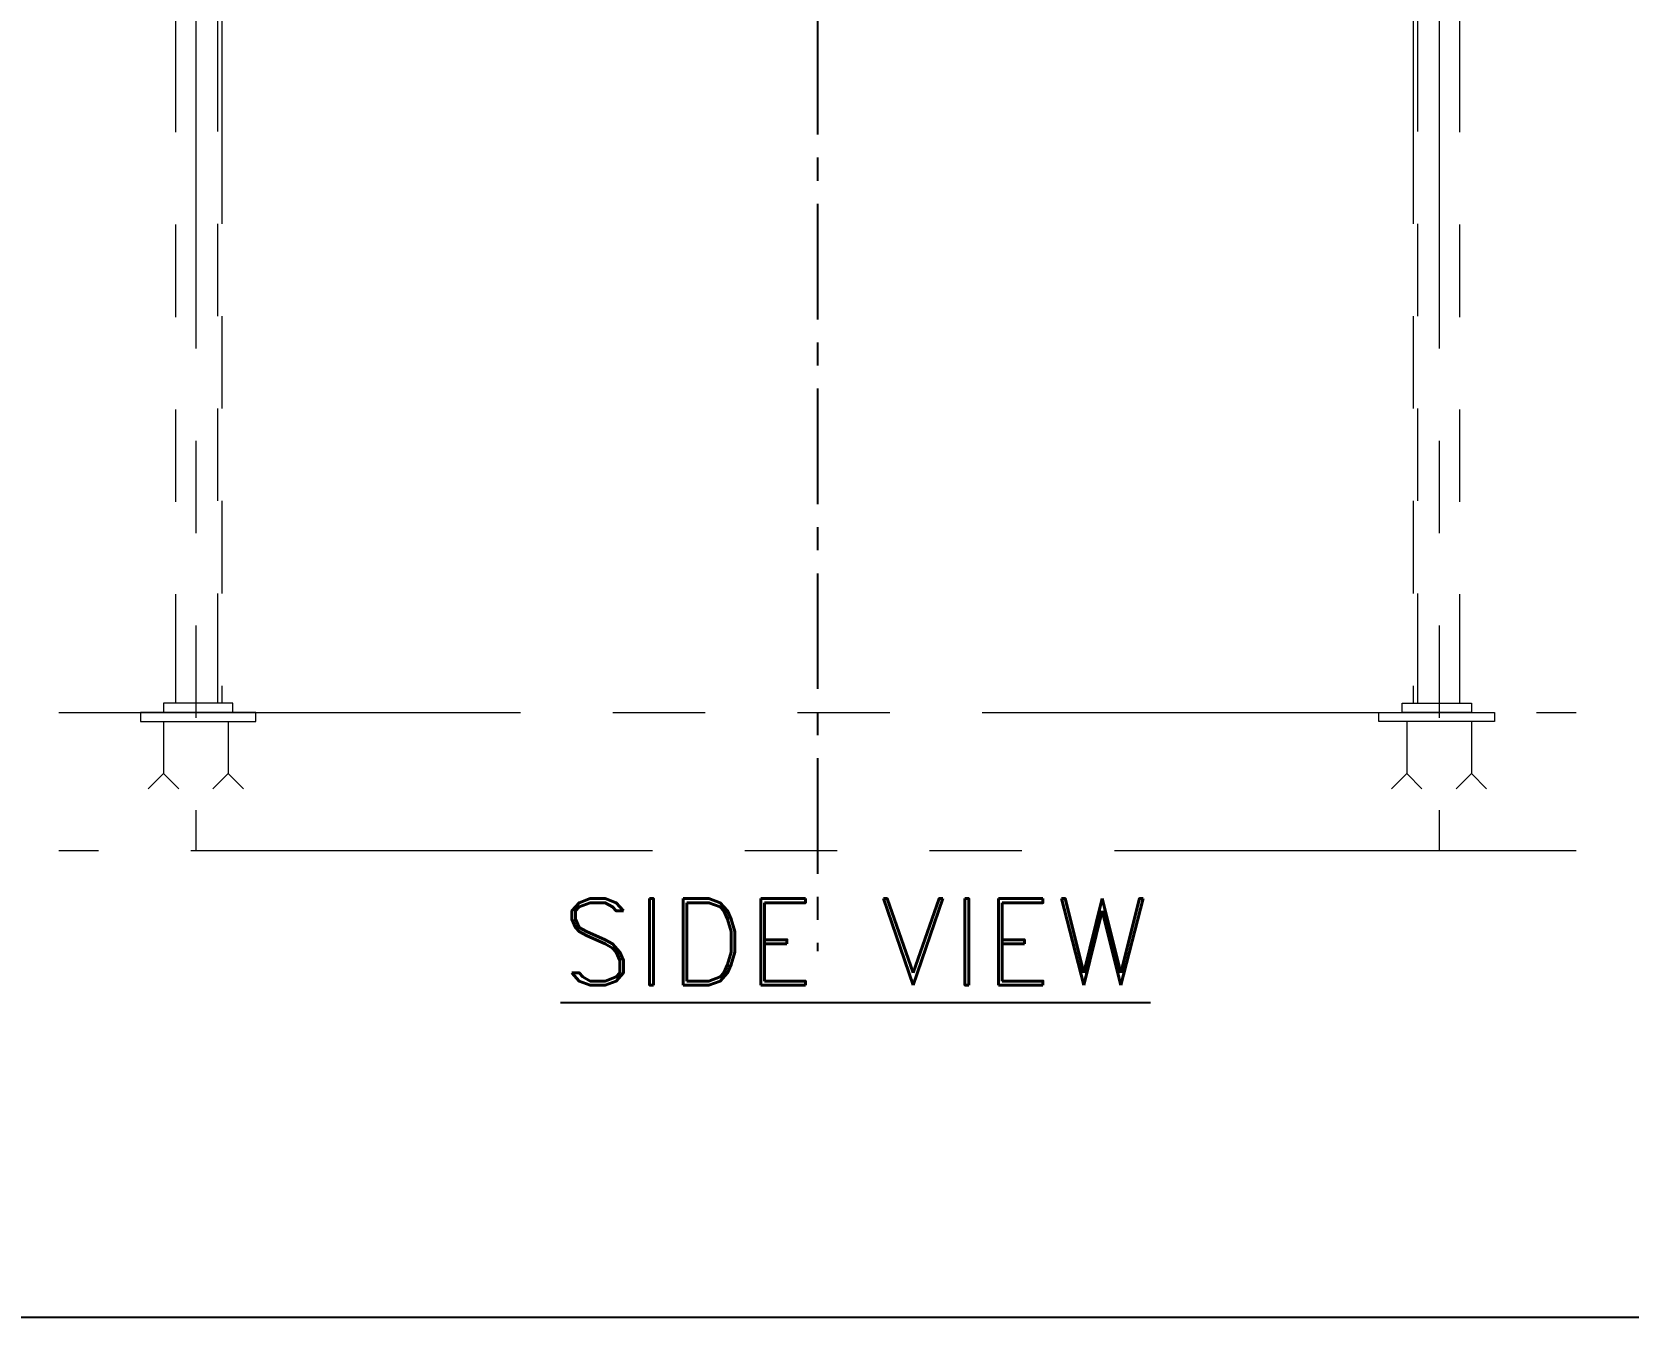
# Model space of a CAD drawing. Header units: inches. Extents: x 0 to 157513, y -28488 to 35640.
# Drawn here: x 57513 to 60970, y 14974 to 17756 of the extents above; entities that cross this region are included whole.
import ezdxf
from ezdxf.enums import TextEntityAlignment as Align

# ---------------------------------------------------------------- set-up
doc = ezdxf.new("R2010")
doc.units = ezdxf.units.IN
doc.header["$LTSCALE"] = 400
doc.header["$MEASUREMENT"] = 0
doc.linetypes.add('CENTER', pattern=[2, 1.25, -0.25, 0.25, -0.25])
doc.linetypes.add('PHANTOM', pattern=[2.5, 1.25, -0.25, 0.25, -0.25, 0.25, -0.25])
doc.layers.add('BF STR', color=8, linetype='PHANTOM', lineweight=5)
doc.layers.add('cen', color=1, linetype='CENTER')
doc.styles.add('RD', font='ROMAND.SHX')

# ---------------------------------------------------------------- blocks, each defined once
blk = doc.blocks.new('convcs611bc3')
at = {"layer": 'BF STR'}
for p, q in [((-32312, 66527.8, 374.5), (-32312, 64483.8, -37)), ((-30965.8, 66527.8, 374.5), (-30965.8, 64483.8, -37)), ((-32334, 65761.7, -991.6), (-32334, 64643.8, -991.6)), ((-32288.7, 65762.6, -991.6), (-32288.7, 64643.8, -991.6)), ((-30989.1, 65762.6, -991.6), (-30989.1, 64643.8, -991.6)), ((-30943.8, 65761.7, -991.6), (-30943.8, 64643.8, -991.6)), ((-32284, 65662.6, -991.6), (-32284, 64643.8, -1734.2)), ((-30993.8, 65662.6, -991.6), (-30993.8, 64643.8, -1734.2)), ((-32460.4, 64633.8, 169.4), (-30817.4, 64633.8, 169.4)), ((-32247, 64633.8, 0), (-32372, 64633.8, 0)), ((-32372, 64633.8, 0), (-32372, 64623.8, 0)), ((-32272, 64643.8, -1745.8), (-32347, 64643.8, -1745.8)), ((-32347, 64643.8, -1745.8), (-32347, 64633.8, -1745.8)), ((-32347, 64633.8, -1745.8), (-32272, 64633.8, -1745.8)), ((-32272, 64633.8, -1745.8), (-32272, 64643.8, -1745.8)), ((-32247, 64623.8, 0), (-32247, 64633.8, 0)), ((-31030.8, 64623.8, 0), (-31030.8, 64633.8, 0)), ((-31030.8, 64633.8, 0), (-30905.8, 64633.8, 0)), ((-31005.8, 64633.8, -1745.8), (-31005.8, 64643.8, -1745.8)), ((-31005.8, 64643.8, -1745.8), (-30930.8, 64643.8, -1745.8)), ((-30930.8, 64633.8, -1745.8), (-31005.8, 64633.8, -1745.8)), ((-30930.8, 64643.8, -1745.8), (-30930.8, 64633.8, -1745.8)), ((-30905.8, 64633.8, 0), (-30905.8, 64623.8, 0)), ((-32372, 64623.8, 0), (-32247, 64623.8, 0)), ((-32347, 64623.8, 0), (-32347, 64567.7, 0)), ((-32277, 64623.8, 0), (-32277, 64567.7, 0)), ((-30905.8, 64623.8, 0), (-31030.8, 64623.8, 0)), ((-31000.8, 64623.8, 0), (-31000.8, 64567.7, 0)), ((-30930.8, 64623.8, 0), (-30930.8, 64567.7, 0)), ((-32347, 64567.7, 0), (-32363.5, 64551.2, 0)), ((-32347, 64567.7, 0), (-32330.5, 64551.2, 0)), ((-32277, 64567.7, 0), (-32293.5, 64551.2, 0)), ((-32277, 64567.7, 0), (-32260.5, 64551.2, 0)), ((-31000.8, 64567.7, 0), (-31017.3, 64551.2, 0)), ((-31000.8, 64567.7, 0), (-30984.3, 64551.2, 0)), ((-30930.8, 64567.7, 0), (-30947.3, 64551.2, 0)), ((-30930.8, 64567.7, 0), (-30914.3, 64551.2, 0)), ((-30817.4, 64483.8, -1580.4), (-32460.4, 64483.8, -1580.4))]:
    blk.add_line(p, q, dxfattribs=at)

msp = doc.modelspace()

# ---------------------------------------------------------------- linework, layer by layer
at = {"color": 8}
msp.add_lwpolyline([(55434.3, 14974.2), (68097.2, 14974.2), (70687.7, 14974.2), (70687.7, 35339.8)], dxfattribs=at)
at = {"layer": 'cen', "ltscale": 0.5}
msp.add_line((59214.6, 33784, -366.4), (59214.6, 15766, -366.4), dxfattribs=at)

# ---------------------------------------------------------------- block references
at = {"xscale": 2, "yscale": 2, "zscale": 2}
msp.add_blockref('convcs611bc3', (122492.4, -112984.4, -46.9), dxfattribs=at)

# ---------------------------------------------------------------- texts
at = {"style": 'RD'}
msp.add_text('%%USIDE VIEW', height=187.5, dxfattribs=at).set_placement((59297.1, 15692.7), align=Align.CENTER)

doc.saveas('drawing.dxf')
